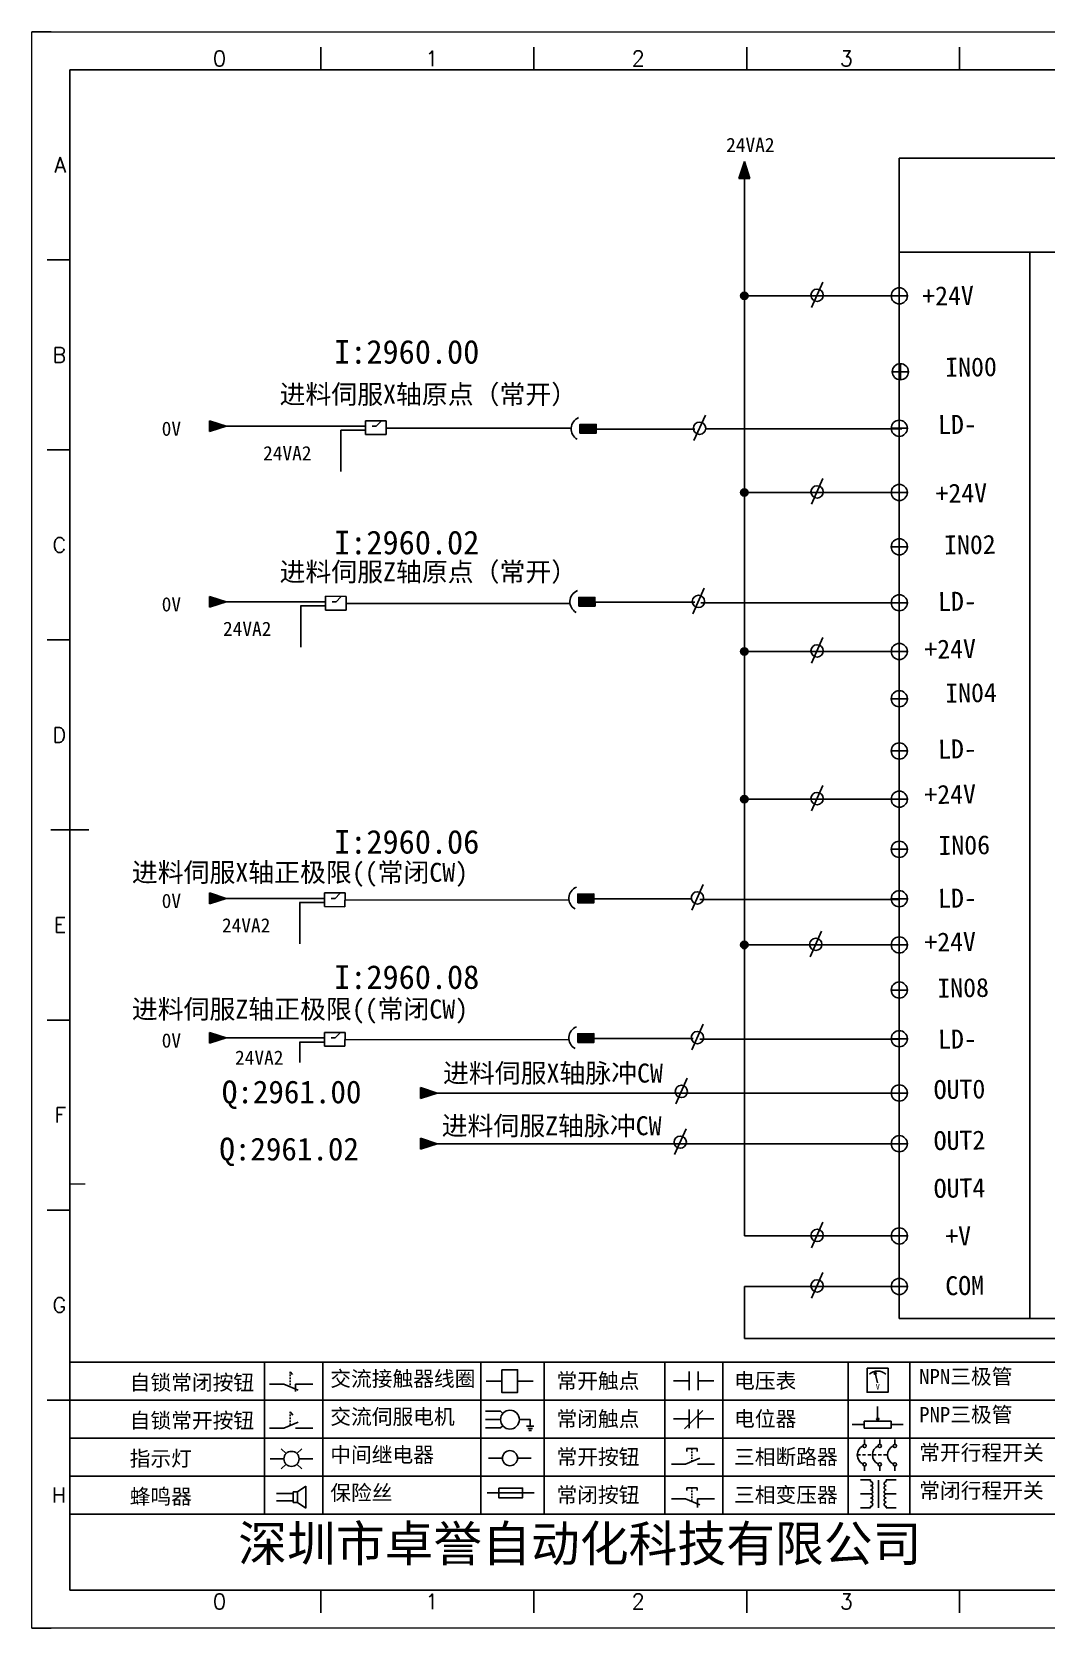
# Model space of a CAD drawing. Header units: millimetres. Extents: x -300 to 4128, y -106 to 2458.
# Drawn here: x 3455.7 to 3589.1, y 1904.7 to 2114.7 of the extents above; entities that cross this region are included whole.
import ezdxf
from ezdxf.enums import TextEntityAlignment as Align

# ---------------------------------------------------------------- set-up
doc = ezdxf.new("R2010")
doc.units = ezdxf.units.MM
doc.linetypes.add('ACAD_ISO02W100', pattern=[15, 12, -3])
doc.layers.add('AE_BOR', color=1, linetype='Continuous')
doc.layers.add('SYMS', color=7, linetype='Continuous')
doc.styles.add('1', font='', dxfattribs={"height": 3.5})
doc.styles.get("Standard").update_dxf_attribs({"font": ''})
doc.styles.add('WD', font='romans.shx', dxfattribs={"width": 0.8, "bigfont": 'gbcbig.shx'})
doc.styles.add('汉字', font='')
doc.styles.get('1').set_extended_font_data('FangSong_GB2312')
doc.styles.get('Standard').set_extended_font_data('SimSun')
doc.styles.get('汉字').set_extended_font_data('新宋体')

# ---------------------------------------------------------------- blocks, each defined once
blk = doc.blocks.new('*U4')
at = {"linetype": 'ByBlock'}
for p, q in [((-1909.23, -780.45), (-1909.23, -780.67)), ((-1909.23, -780.45), (-1908.92, -780.84)), ((-1909.23, -780.84), (-1909.23, -781.05)), ((-1911.92, -782.07), (-1910.06, -782.07)), ((-1910.06, -782.07), (-1908.18, -782.88)), ((-1909.23, -781.23), (-1909.23, -781.44)), ((-1909.23, -781.61), (-1909.23, -781.83)), ((-1909.23, -782), (-1909.23, -782.21)), ((-1909.23, -782.38), (-1909.23, -782.43)), ((-1908.52, -783.07), (-1908.52, -782.07)), ((-1906.25, -782.07), (-1908.52, -782.07))]:
    blk.add_line(p, q, dxfattribs=at)
blk = doc.blocks.new('*U6')
at = {"linetype": 'ByBlock'}
for p, q in [((-1908.88, -791.17), (-1909.23, -790.71)), ((-1909.23, -790.71), (-1909.23, -790.92)), ((-1909.23, -791.09), (-1909.23, -791.31)), ((-1909.23, -791.48), (-1909.23, -791.69)), ((-1911.92, -792.89), (-1910.06, -792.89)), ((-1910.06, -792.89), (-1908.18, -792.08)), ((-1909.23, -791.86), (-1909.23, -792.08)), ((-1909.23, -792.25), (-1909.23, -792.47)), ((-1906.25, -792.89), (-1908.52, -792.89))]:
    blk.add_line(p, q, dxfattribs=at)
blk = doc.blocks.new('蜂鸣器')
at = {"linetype": 'ByBlock'}
for p, q in [((-1907.17, -795.53), (-1908.25, -796.26)), ((-1907.17, -795.53), (-1907.17, -798.41)), ((-1908.8, -796.48), (-1911.01, -796.48)), ((-1908.8, -797.46), (-1911.01, -797.46)), ((-1908.25, -796.26), (-1908.8, -796.26)), ((-1908.8, -797.68), (-1908.8, -796.26)), ((-1908.25, -797.68), (-1908.8, -797.68)), ((-1908.25, -797.68), (-1908.25, -796.26)), ((-1907.17, -798.41), (-1908.25, -797.68))]:
    blk.add_line(p, q, dxfattribs=at)
blk = doc.blocks.new('指示灯')
at = {"linetype": 'ByBlock'}
for p, q in [((-1854.25, -776.92), (-1856.06, -776.92)), ((-1854.62, -775.59), (-1853.97, -776.23)), ((-1851.9, -775.59), (-1852.54, -776.23)), ((-1852.26, -776.92), (-1850.45, -776.92)), ((-1854.62, -778.25), (-1853.97, -777.61)), ((-1851.9, -778.25), (-1852.54, -777.61))]:
    blk.add_line(p, q, dxfattribs=at)
blk.add_circle((-1853.26, -776.92), 0.992, dxfattribs=at)
blk = doc.blocks.new('交流接触器线圈')
at = {"linetype": 'ByBlock'}
for p, q in [((-1880.82, -781.77), (-1882.87, -781.77)), ((-1878.72, -781.77), (-1876.67, -781.77))]:
    blk.add_line(p, q, dxfattribs=at)
blk.add_lwpolyline([(-1880.82, -780.28), (-1878.72, -780.28), (-1878.72, -783.26), (-1880.82, -783.26)], close=True, dxfattribs=at)
blk = doc.blocks.new('交流伺服电机')
at = {"linetype": 'ByBlock'}
for p, q in [((-1880.97, -785.75), (-1882.94, -785.75)), ((-1880.97, -786.85), (-1882.94, -786.85)), ((-1880.97, -785.75), (-1880.65, -786.03)), ((-1878.49, -786.85), (-1877.07, -786.85)), ((-1877.07, -786.85), (-1877.07, -787.72)), ((-1880.97, -787.94), (-1882.94, -787.94)), ((-1880.97, -787.94), (-1880.65, -787.67)), ((-1877.54, -787.72), (-1876.59, -787.72)), ((-1877.38, -788.01), (-1876.75, -788.01)), ((-1877.23, -788.29), (-1876.9, -788.29))]:
    blk.add_line(p, q, dxfattribs=at)
blk.add_circle((-1879.73, -786.85), 1.24, dxfattribs=at)
blk = doc.blocks.new('中间继电器')
at = {"linetype": 'ByBlock'}
for p, q in [((-1880.72, -791.92), (-1882.54, -791.92)), ((-1878.74, -791.92), (-1876.92, -791.92))]:
    blk.add_line(p, q, dxfattribs=at)
blk.add_circle((-1879.73, -791.92), 0.992, dxfattribs=at)
blk = doc.blocks.new('保险丝')
at = {"linetype": 'ByBlock'}
blk.add_line((-1882.72, -796.49), (-1876.55, -796.49), dxfattribs=at)
blk.add_lwpolyline([(-1881.2, -795.86), (-1878.06, -795.86), (-1878.06, -797.12), (-1881.2, -797.12)], close=True, dxfattribs=at)
blk = doc.blocks.new('常开按钮')
at = {"linetype": 'ByBlock'}
for p, q in [((-1910.06, -787.73), (-1908.18, -786.93)), ((-1909.9, -785.68), (-1908.56, -785.68)), ((-1909.9, -785.68), (-1909.9, -786.07)), ((-1909.23, -785.68), (-1909.23, -785.89)), ((-1909.23, -786.06), (-1909.23, -786.28)), ((-1909.23, -786.45), (-1909.23, -786.67)), ((-1909.23, -786.84), (-1909.23, -787.05)), ((-1909.23, -787.22), (-1909.23, -787.38)), ((-1908.56, -785.68), (-1908.56, -786.07)), ((-1911.92, -787.73), (-1910.06, -787.73)), ((-1906.25, -787.73), (-1908.52, -787.73))]:
    blk.add_line(p, q, dxfattribs=at)
blk = doc.blocks.new('常开触点')
at = {"linetype": 'ByBlock'}
for p, q in [((-1853.82, -782.99), (-1853.82, -780.56)), ((-1852.6, -782.99), (-1852.6, -780.56)), ((-1853.82, -781.77), (-1855.88, -781.77)), ((-1852.6, -781.77), (-1850.55, -781.77))]:
    blk.add_line(p, q, dxfattribs=at)
blk = doc.blocks.new('常闭触点')
at = {"linetype": 'ByBlock'}
for p, q in [((-1853.82, -786.77), (-1855.88, -786.77)), ((-1852.01, -785.66), (-1854.43, -788.1)), ((-1853.82, -787.99), (-1853.82, -785.56)), ((-1852.6, -787.99), (-1852.6, -785.56)), ((-1852.6, -786.77), (-1850.55, -786.77))]:
    blk.add_line(p, q, dxfattribs=at)
blk = doc.blocks.new('常闭按钮')
at = {"linetype": 'ByBlock'}
for p, q in [((-1854.11, -790.83), (-1852.77, -790.83)), ((-1854.11, -790.83), (-1854.11, -791.22)), ((-1853.44, -790.83), (-1853.44, -791.04)), ((-1853.44, -791.21), (-1853.44, -791.43)), ((-1853.44, -791.6), (-1853.44, -791.82)), ((-1852.77, -790.83), (-1852.77, -791.22)), ((-1856.13, -792.28), (-1854.28, -792.28)), ((-1854.28, -792.28), (-1852.4, -793.09)), ((-1853.44, -791.99), (-1853.44, -792.2)), ((-1853.44, -792.37), (-1853.44, -792.53)), ((-1850.47, -792.28), (-1852.73, -792.28)), ((-1852.73, -792.28), (-1852.73, -793.43))]:
    blk.add_line(p, q, dxfattribs=at)
blk = doc.blocks.new('电压表')
at = {"linetype": 'ByBlock'}
for p, q in [((-1814.84, -780.75), (-1814.91, -781.13)), ((-1814.6, -781.05), (-1814.91, -781.13)), ((-1814.84, -780.75), (-1814.46, -782.26)), ((-1814.84, -780.75), (-1814.6, -781.05))]:
    blk.add_line(p, q, dxfattribs=at)
blk.add_lwpolyline([(-1815.84, -780.34), (-1813.07, -780.34), (-1813.07, -783.49), (-1815.84, -783.49)], close=True, dxfattribs=at)
blk.add_arc((-1814.46, -782.26), 1.56, 46.8313, 133.1687, dxfattribs=at)
at = {"linetype": 'ByBlock', "insert": (-1814.7, -782.39), "char_height": 0.75, "width": 0.6768, "attachment_point": 1}
blk.add_mtext('V', dxfattribs=at)
blk = doc.blocks.new('电位器')
at = {"linetype": 'ByBlock'}
for p, q in [((-1814.45, -787.3), (-1814.45, -785.39)), ((-1814.45, -787.3), (-1814.62, -786.96)), ((-1814.62, -786.96), (-1814.27, -786.96)), ((-1814.45, -787.3), (-1814.27, -786.96)), ((-1816.21, -787.75), (-1817.79, -787.75)), ((-1812.68, -787.75), (-1811.1, -787.75))]:
    blk.add_line(p, q, dxfattribs=at)
blk.add_lwpolyline([(-1816.21, -787.3), (-1812.68, -787.3), (-1812.68, -788.2), (-1816.21, -788.2)], close=True, dxfattribs=at)
blk = doc.blocks.new('三相断路器')
at = {"linetype": 'ByBlock'}
for p, q in [((-1816.17, -790.33), (-1816.17, -789.7)), ((-1814.17, -790.33), (-1814.17, -789.7)), ((-1812.18, -790.33), (-1812.18, -789.7)), ((-1817.14, -791.74), (-1816.72, -791.74)), ((-1816.45, -791.74), (-1816.03, -791.74)), ((-1816.17, -793.19), (-1816.17, -793.83)), ((-1815.76, -791.74), (-1815.34, -791.74)), ((-1815.07, -791.74), (-1814.65, -791.74)), ((-1814.38, -791.74), (-1813.96, -791.74)), ((-1814.17, -793.19), (-1814.17, -793.83)), ((-1813.69, -791.74), (-1813.27, -791.74)), ((-1812.18, -793.19), (-1812.18, -793.83))]:
    blk.add_line(p, q, dxfattribs=at)
for centre in [(-1816.17, -790.55), (-1814.17, -790.55), (-1812.18, -790.55), (-1816.17, -792.98), (-1814.17, -792.98), (-1812.18, -792.98)]:
    blk.add_circle(centre, 0.219, dxfattribs=at)
for centre in [(-1815.81, -791.74), (-1813.82, -791.74), (-1811.83, -791.74)]:
    blk.add_arc(centre, 1.32, 115.5791, 244.4209, dxfattribs=at)
blk = doc.blocks.new('三相变压器')
at = {"linetype": 'ByBlock'}
for p, q in [((-1816.69, -795.03), (-1815.37, -795.03)), ((-1815.37, -795.03), (-1815.37, -795.24)), ((-1814.34, -798.7), (-1814.34, -795.04)), ((-1812, -795.03), (-1813.32, -795.03)), ((-1813.32, -795.03), (-1813.32, -795.24)), ((-1816.69, -796.87), (-1815.37, -796.87)), ((-1812, -796.87), (-1813.32, -796.87)), ((-1816.69, -798.71), (-1815.37, -798.71)), ((-1815.37, -798.71), (-1815.37, -798.5)), ((-1813.32, -798.71), (-1813.32, -798.5)), ((-1812, -798.71), (-1813.32, -798.71))]:
    blk.add_line(p, q, dxfattribs=at)
for centre, start, end in [((-1815.37, -795.51), 270, 90), ((-1815.37, -796.06), 270, 90), ((-1813.32, -795.51), 90, 270), ((-1813.32, -796.06), 90, 270), ((-1815.37, -796.6), 270, 90), ((-1815.37, -797.14), 270, 90), ((-1815.37, -797.68), 270, 90), ((-1815.37, -798.23), 270, 90), ((-1813.32, -796.6), 90, 270), ((-1813.32, -797.14), 90, 270), ((-1813.32, -797.68), 90, 270), ((-1813.32, -798.23), 90, 270)]:
    blk.add_arc(centre, 0.271, start, end, dxfattribs=at)
blk = doc.blocks.new('电控横A4')
at = {"color": 7}
for p, q in [((292, -5), (5, -5)), ((5, -5), (5, -205)), ((10.03, -205), (289.53, -205)), ((130.8, -205), (190.75, -205))]:
    blk.add_line(p, q, dxfattribs=at)
at = {"color": 7, "lineweight": 9, "ltscale": 0.1}
for p, q in [((5, -151.57), (7, -151.57)), ((101.34, -205), (130.8, -205)), ((129.44, -205), (129.44, -205)), ((129.44, -205), (129.44, -205)), ((129.44, -205), (129.44, -205)), ((129.44, -205), (129.44, -205))]:
    blk.add_line(p, q, dxfattribs=at)
at = {"color": 7, "linetype": 'ByBlock'}
for p, q in [((292, -175), (5, -175)), ((292, -180), (5, -180)), ((292, -185), (5, -185)), ((292, -190), (5, -190)), ((292, -195), (5, -195))]:
    blk.add_line(p, q, dxfattribs=at)
at = {"color": 7, "lineweight": -2}
for p, q in [((30.58, -175), (30.58, -195)), ((38.26, -175), (38.26, -195)), ((59.05, -175), (59.05, -195)), ((67.4, -175), (67.4, -195)), ((83.26, -175), (83.26, -195)), ((90.91, -175), (90.91, -195)), ((107.4, -175), (107.4, -195)), ((115.5, -175), (115.5, -195))]:
    blk.add_line(p, q, dxfattribs=at)
at = {"color": 7, "ltscale": 2}
blk.add_line((101.34, -205), (5, -205), dxfattribs=at)
at = {"layer": 'AE_BOR', "color": 7, "lineweight": 30}
for p, q in [((2.53, 0), (0, 0)), ((2.5, -105), (7.5, -105)), ((0, -210), (2.53, -210))]:
    blk.add_line(p, q, dxfattribs=at)
at = {"layer": 'AE_BOR', "color": 7, "lineweight": 15}
for p, q in [((0, 0), (297, 0)), ((0, -210), (0, 0)), ((297, -210), (0, -210))]:
    blk.add_line(p, q, dxfattribs=at)
at = {"layer": 'AE_BOR', "color": 7}
for p, q in [((38.03, -5), (38.03, -2)), ((66.03, -5), (66.03, -2)), ((94.03, -5), (94.03, -2)), ((122.03, -5), (122.03, -2)), ((5, -30), (2, -30)), ((5, -55), (2, -55)), ((5, -80), (2, -80)), ((5, -130), (2, -130)), ((5, -155), (2, -155)), ((5, -180), (2, -180)), ((38.03, -205), (38.03, -208)), ((66.03, -205), (66.03, -208)), ((94.03, -205), (94.03, -208)), ((122.03, -205), (122.03, -208))]:
    blk.add_line(p, q, dxfattribs=at)
at = {"color": 7, "linetype": 'ByBlock'}
for name, p in [('*U4', (1943.19, 604.18)), ('交流接触器线圈', (1942.62, 604.27)), ('常开触点', (1940.27, 604.3)), ('电压表', (1925.71, 604.52)), ('*U6', (1943.19, 609.18)), ('交流伺服电机', (1942.62, 604.27)), ('常闭触点', (1940.27, 604.3)), ('电位器', (1925.71, 604.52)), ('指示灯', (1887.41, 589.18)), ('中间继电器', (1942.62, 604.27)), ('常开按钮', (1996.06, 599.3)), ('三相断路器', (1925.71, 604.52)), ('三相变压器', (1925.71, 604.52)), ('蜂鸣器', (1943.19, 604.18)), ('保险丝', (1942.62, 604.27)), ('常闭按钮', (1940.27, 599.3))]:
    blk.add_blockref(name, p, dxfattribs=at)
at = {"color": 7, "char_height": 2, "attachment_point": 1, "style": '汉字'}
for s, insert in [('{\\fKaiTi_GB2312|b0|i0|c134|p49;自锁常闭按钮}', (12.86, -176.69)), ('{\\fKaiTi_GB2312|b0|i0|c134|p49;交流接触器线圈}', (39.25, -176.19)), ('{\\fKaiTi_GB2312|b0|i0|c134|p49;常开触点}', (69.01, -176.48)), ('{\\fKaiTi_GB2312|b0|i0|c134|p49;电压表}', (92.37, -176.47)), ('{\\fKaiTi_GB2312|b0|i0|c134|p49;NPN三极管}', (116.73, -175.91)), ('{\\fKaiTi_GB2312|b0|i0|c134|p49;自锁常开按钮}', (12.86, -181.69)), ('{\\fKaiTi_GB2312|b0|i0|c134|p49;交流伺服电机}', (39.25, -181.19)), ('{\\fKaiTi_GB2312|b0|i0|c134|p49;常闭触点}', (69.01, -181.48)), ('{\\fKaiTi_GB2312|b0|i0|c134|p49;电位器}', (92.37, -181.47)), ('{\\fKaiTi_GB2312|b0|i0|c134|p49;PNP三极管}', (116.73, -180.91)), ('{\\fKaiTi_GB2312|b0|i0|c134|p49;指示灯}', (12.86, -186.69)), ('{\\fKaiTi_GB2312|b0|i0|c134|p49;中间继电器}', (39.25, -186.19)), ('{\\fKaiTi_GB2312|b0|i0|c134|p49;常开按钮}', (69.01, -186.48)), ('{\\fKaiTi_GB2312|b0|i0|c134|p49;三相断路器}', (92.37, -186.47)), ('{\\fKaiTi_GB2312|b0|i0|c134|p49;常开行程开关}', (116.73, -185.91)), ('{\\fKaiTi_GB2312|b0|i0|c134|p49;保险丝}', (39.25, -191.19)), ('{\\fKaiTi_GB2312|b0|i0|c134|p49;常闭行程开关}', (116.73, -190.91)), ('{\\fKaiTi_GB2312|b0|i0|c134|p49;蜂鸣器}', (12.86, -191.69)), ('{\\fKaiTi_GB2312|b0|i0|c134|p49;常闭按钮}', (69.01, -191.48)), ('{\\fKaiTi_GB2312|b0|i0|c134|p49;三相变压器}', (92.37, -191.47))]:
    blk.add_mtext(s, dxfattribs=dict(at, insert=insert))
at = {"color": 7, "lineweight": -2, "insert": (27.14, -196.53), "char_height": 4.7064, "width": 96.1138, "attachment_point": 1}
blk.add_mtext('深圳市卓誉自动化科技有限公司', dxfattribs=at)
at = {"layer": 'AE_BOR', "color": 7, "style": 'WD'}
for s, p in [('0', (24.67, -4.5)), ('1', (52.6, -4.5)), ('2', (79.75, -4.5)), ('3', (107.15, -4.5)), ('0', (24.67, -207.5)), ('1', (52.6, -207.5)), ('2', (79.75, -207.5)), ('3', (107.15, -207.5))]:
    blk.add_text(s, height=2, dxfattribs=at).set_placement(p, align=Align.CENTER)
for s, p in [('A', (4.5, -17.5)), ('B', (4.5, -42.5)), ('C', (4.5, -67.5)), ('D', (4.5, -92.5)), ('E', (4.5, -117.5)), ('F', (4.5, -142.5)), ('G', (4.5, -167.5)), ('H', (4.5, -192.5))]:
    blk.add_text(s, height=2, dxfattribs=at).set_placement(p, align=Align.MIDDLE_RIGHT)
blk = doc.blocks.new('WDDOT')
blk.add_hatch(color=256).paths.add_polyline_path([(0.5, 0, 1), (-0.5, 0, 1)])
blk.add_circle((0, 0), 0.5)
blk = doc.blocks.new('接头')
blk.add_hatch(color=7).paths.add_polyline_path([(1.84, -1.21), (1.84, -4.61), (3.67, -4.61), (3.67, -1.21)])
at = {"color": 5}
blk.add_lwpolyline([(1.84, -1.21), (3.67, -1.21), (3.67, -4.61), (1.84, -4.61)], close=True, dxfattribs=at)
at = {"color": 7}
blk.add_arc((2.76, -1.9), 2.53, 22.0799, 150, dxfattribs=at)

msp = doc.modelspace()

# ---------------------------------------------------------------- hatches: boundary and pattern name
for points in [[(3548.706, 2095.407), (3549.414, 2097.615), (3550.121, 2095.407)], [(3549.904, 2079.956, 1), (3548.923, 2079.956, 1)], [(3479.031, 2063.514), (3481.239, 2062.807), (3479.031, 2062.099)], [(3549.904, 2054.081, 1), (3548.923, 2054.081, 1)], [(3479.031, 2040.413), (3481.239, 2039.705), (3479.031, 2038.998)], [(3549.904, 2033.166, 1), (3548.923, 2033.166, 1)], [(3549.904, 2013.729, 1), (3548.923, 2013.729, 1)], [(3479.031, 2001.394), (3481.239, 2000.686), (3479.031, 1999.979)], [(3549.904, 1994.557, 1), (3548.923, 1994.557, 1)], [(3479.031, 1983.026), (3481.239, 1982.319), (3479.031, 1981.611)], [(3506.805, 1975.781), (3509.013, 1975.074), (3506.805, 1974.366)], [(3506.805, 1969.112), (3509.013, 1968.404), (3506.805, 1967.697)]]:
    msp.add_hatch(color=7).paths.add_polyline_path(points)

# ---------------------------------------------------------------- linework, layer by layer
at = {"color": 7}
for p, q in [((3549.414, 2097.615), (3548.706, 2095.407)), ((3549.414, 2097.615), (3550.121, 2095.407)), ((3548.706, 2095.407), (3550.121, 2095.407)), ((3549.414, 2079.949), (3549.414, 2095.407)), ((3569.801, 2085.693), (3652.075, 2085.693)), ((3559.745, 2081.773), (3558.239, 2078.401)), ((3570.076, 2079.949), (3549.414, 2079.949)), ((3549.414, 2079.949), (3549.414, 2054.081)), ((3481.239, 2062.807), (3479.031, 2063.514)), ((3479.031, 2063.514), (3479.031, 2062.099)), ((3481.239, 2062.807), (3479.031, 2062.099)), ((3499.582, 2062.807), (3481.239, 2062.807)), ((3499.579, 2061.713), (3499.584, 2063.523)), ((3499.584, 2063.523), (3502.297, 2063.516)), ((3502.297, 2063.516), (3502.292, 2061.705)), ((3502.294, 2062.531), (3526.624, 2062.531)), ((3529.93, 2062.403), (3542.892, 2062.403)), ((3544.298, 2064.274), (3542.791, 2060.902)), ((3570.129, 2062.45), (3544.298, 2062.45)), ((3502.292, 2061.705), (3499.579, 2061.713)), ((3559.745, 2055.905), (3558.239, 2052.533)), ((3569.939, 2054.081), (3549.414, 2054.081)), ((3549.414, 2054.081), (3549.414, 1956.267)), ((3544.141, 2041.505), (3542.634, 2038.133)), ((3481.239, 2039.705), (3479.031, 2040.413)), ((3479.031, 2040.413), (3479.031, 2038.998)), ((3481.239, 2039.705), (3479.031, 2038.998)), ((3494.305, 2039.705), (3479.169, 2039.705)), ((3494.302, 2038.611), (3494.307, 2040.422)), ((3494.307, 2040.422), (3497.02, 2040.415)), ((3497.02, 2040.415), (3497.015, 2038.604)), ((3529.773, 2039.635), (3542.891, 2039.635)), ((3569.939, 2039.553), (3543.691, 2039.553)), ((3497.015, 2038.604), (3494.302, 2038.611)), ((3559.745, 2034.991), (3558.239, 2031.619)), ((3549.414, 2033.166), (3549.414, 2033.166)), ((3559.745, 2015.553), (3558.239, 2012.181)), ((3549.414, 2013.729), (3549.414, 2013.729)), ((3481.239, 2000.686), (3479.031, 2001.394)), ((3479.031, 2001.394), (3479.031, 1999.979)), ((3494.165, 1999.592), (3494.169, 2001.403)), ((3494.169, 2001.403), (3496.882, 2001.396)), ((3496.882, 2001.396), (3496.877, 1999.585)), ((3544.003, 2002.487), (3542.497, 1999.114)), ((3494.168, 2000.686), (3479.031, 2000.686)), ((3481.239, 2000.686), (3479.031, 1999.979)), ((3496.877, 1999.585), (3494.165, 1999.592)), ((3496.88, 2000.49), (3526.342, 2000.457)), ((3529.636, 2000.616), (3542.572, 2000.616)), ((3569.801, 2000.534), (3543.554, 2000.534)), ((3559.571, 1996.381), (3558.064, 1993.009)), ((3549.414, 1994.557), (3549.414, 1994.557)), ((3481.239, 1982.319), (3479.031, 1983.026)), ((3479.031, 1983.026), (3479.031, 1981.611)), ((3494.165, 1981.225), (3494.169, 1983.035)), ((3494.169, 1983.035), (3496.882, 1983.028)), ((3496.882, 1983.028), (3496.877, 1981.217)), ((3544.003, 1984.119), (3542.497, 1980.747)), ((3494.168, 1982.319), (3479.031, 1982.319)), ((3481.239, 1982.319), (3479.031, 1981.611)), ((3496.877, 1981.217), (3494.165, 1981.225)), ((3496.88, 1982.123), (3526.342, 1982.089)), ((3529.636, 1982.248), (3542.669, 1982.248)), ((3569.801, 1982.166), (3543.554, 1982.166)), ((3541.893, 1977.026), (3540.387, 1973.654)), ((3509.013, 1975.074), (3506.805, 1975.781)), ((3506.805, 1975.781), (3506.805, 1974.366)), ((3509.013, 1975.074), (3506.805, 1974.366)), ((3509.013, 1975.074), (3569.801, 1975.074)), ((3541.749, 1970.357), (3540.242, 1966.985)), ((3509.013, 1968.404), (3506.805, 1969.112)), ((3506.805, 1969.112), (3506.805, 1967.697)), ((3509.013, 1968.404), (3506.805, 1967.697)), ((3509.013, 1968.404), (3569.801, 1968.404)), ((3559.745, 1958.092), (3558.239, 1954.72)), ((3569.801, 1956.267), (3549.414, 1956.267)), ((3559.745, 1951.444), (3558.239, 1948.072)), ((3569.801, 1949.62), (3549.414, 1949.62)), ((3549.414, 1949.62), (3549.414, 1942.785))]:
    msp.add_line(p, q, dxfattribs=at)
at = {"color": 7, "lineweight": -3}
for p, q in [((3586.978, 2085.693), (3586.978, 1945.407)), ((3568.741, 2079.949), (3570.861, 2079.949)), ((3569.801, 2081.009), (3569.801, 2078.889)), ((3569.939, 2071.03), (3569.939, 2068.91)), ((3568.878, 2069.97), (3570.999, 2069.97)), ((3568.741, 2062.527), (3570.861, 2062.527)), ((3569.801, 2063.587), (3569.801, 2061.467)), ((3568.741, 2054.081), (3570.861, 2054.081)), ((3569.801, 2055.141), (3569.801, 2053.021)), ((3569.801, 2047.998), (3569.801, 2045.878)), ((3568.741, 2046.938), (3570.861, 2046.938)), ((3497.015, 2039.484), (3526.479, 2039.484)), ((3568.741, 2039.573), (3570.861, 2039.573)), ((3569.801, 2040.633), (3569.801, 2038.513)), ((3569.801, 2033.166), (3549.414, 2033.166)), ((3568.741, 2033.166), (3570.861, 2033.166)), ((3569.801, 2034.226), (3569.801, 2032.106)), ((3568.741, 2026.948), (3570.861, 2026.948)), ((3569.801, 2028.009), (3569.801, 2025.888)), ((3569.801, 2021.131), (3569.801, 2019.011)), ((3568.741, 2020.071), (3570.861, 2020.071)), ((3569.801, 2014.789), (3569.801, 2012.669)), ((3569.801, 2013.729), (3549.414, 2013.729)), ((3568.741, 2013.729), (3570.861, 2013.729)), ((3569.801, 2008.194), (3569.801, 2006.074)), ((3568.741, 2007.134), (3570.861, 2007.134)), ((3569.801, 2001.694), (3569.801, 1999.574)), ((3568.741, 2000.634), (3570.861, 2000.634)), ((3569.801, 1995.617), (3569.801, 1993.497)), ((3569.801, 1994.557), (3549.414, 1994.557)), ((3568.741, 1994.557), (3570.861, 1994.557)), ((3569.801, 1989.681), (3569.801, 1987.561)), ((3568.741, 1988.621), (3570.861, 1988.621)), ((3569.801, 1983.275), (3569.801, 1981.155)), ((3568.741, 1982.215), (3570.861, 1982.215)), ((3569.801, 1976.134), (3569.801, 1974.014)), ((3568.741, 1975.074), (3570.861, 1975.074)), ((3568.741, 1968.404), (3570.861, 1968.404)), ((3569.801, 1969.464), (3569.801, 1967.344)), ((3569.801, 1957.327), (3569.801, 1955.207)), ((3568.741, 1956.267), (3570.861, 1956.267)), ((3568.741, 1949.62), (3570.861, 1949.62)), ((3569.801, 1950.68), (3569.801, 1948.56)), ((3549.414, 1942.785), (3683.75, 1942.785))]:
    msp.add_line(p, q, dxfattribs=at)
at = {"color": 7, "linetype": 'ACAD_ISO02W100'}
for p, q in [((3499.581, 2062.262), (3496.322, 2062.271)), ((3496.344, 2062.271), (3496.33, 2056.84)), ((3500.462, 2062.804), (3500.986, 2062.803)), ((3500.986, 2062.803), (3501.605, 2063.442)), ((3494.304, 2039.161), (3491.045, 2039.17)), ((3491.067, 2039.17), (3491.053, 2033.738)), ((3495.185, 2039.703), (3495.709, 2039.702)), ((3495.709, 2039.702), (3496.328, 2040.341)), ((3495.571, 2000.683), (3496.19, 2001.322)), ((3494.166, 2000.142), (3490.907, 2000.151)), ((3490.929, 2000.151), (3490.915, 1994.719)), ((3495.047, 2000.684), (3495.571, 2000.683)), ((3495.571, 1982.315), (3496.19, 1982.954)), ((3494.166, 1981.774), (3490.907, 1981.783)), ((3490.929, 1981.783), (3490.922, 1979.067)), ((3495.047, 1982.316), (3495.571, 1982.315))]:
    msp.add_line(p, q, dxfattribs=at)
at = {"color": 7}
msp.add_lwpolyline([(3569.801, 2098.076), (3652.075, 2098.076), (3652.075, 1945.407), (3569.801, 1945.407)], close=True, dxfattribs=at)
for centre, radius in [((3549.414, 2079.956), 0.491), ((3558.978, 2080.025), 0.807), ((3543.531, 2062.526), 0.807), ((3549.414, 2054.081), 0.491), ((3558.978, 2054.157), 0.807), ((3543.374, 2039.757), 0.807), ((3549.414, 2033.166), 0.491), ((3558.978, 2033.242), 0.807), ((3549.414, 2013.729), 0.491), ((3558.978, 2013.805), 0.807), ((3543.236, 2000.738), 0.807), ((3549.414, 1994.557), 0.491), ((3558.804, 1994.633), 0.807), ((3543.236, 1982.37), 0.807), ((3541.126, 1975.278), 0.807), ((3540.982, 1968.608), 0.807), ((3558.978, 1956.343), 0.807), ((3558.978, 1949.696), 0.807)]:
    msp.add_circle(centre, radius, dxfattribs=at)
at = {"color": 7, "lineweight": -3}
for centre in [(3569.801, 2079.949), (3569.939, 2069.97), (3569.801, 2062.527), (3569.801, 2054.081), (3569.801, 2046.938), (3569.801, 2039.573), (3569.801, 2033.166), (3569.801, 2026.948), (3569.801, 2020.071), (3569.801, 2013.729), (3569.801, 2007.134), (3569.801, 2000.634), (3569.801, 1994.557), (3569.801, 1988.621), (3569.801, 1982.215), (3569.801, 1975.074), (3569.801, 1968.404), (3569.801, 1956.267), (3569.801, 1949.62)]:
    msp.add_circle(centre, 1.06, dxfattribs=at)

# ---------------------------------------------------------------- block references
msp.add_blockref('电控横A4', (3455.691, 2114.677))
at = {"layer": 'SYMS', "color": 7, "lineweight": -3, "xscale": 0.6239999999997963, "yscale": 0.6239999999997963, "zscale": 0.6239999999997963}
msp.add_blockref('WDDOT', (3549.414, 2079.956), dxfattribs=at)
msp.add_blockref('WDDOT', (3549.414, 2079.956), dxfattribs=at)
at = {"layer": 'SYMS', "color": 7, "xscale": 0.6298068275272699, "yscale": 0.6298068275272699, "zscale": 0.6298068275272699, "rotation": 90.3350429616351}
for p in [(3527.034, 2060.72), (3526.877, 2037.951), (3526.739, 1998.932), (3526.739, 1980.564)]:
    msp.add_blockref('接头', p, dxfattribs=at)

# ---------------------------------------------------------------- texts
at = {"color": 7, "attachment_point": 1}
for s, insert, char_height, width in [('24VA2', (3547.021, 2100.744), 1.872, 5.65965), ('I:2960.00', (3495.448, 2074.153), 3.12, 17.66636), ('进料伺服X轴原点（常开）', (3488.268, 2068.25), 2.496, 40.7915), ('0V', (3472.762, 2063.41), 1.872, 6.81779), ('24VA2', (3486.106, 2060.185), 1.872, 6.81779), ('I:2960.02', (3495.448, 2049.066), 3.12, 17.66636), ('{\\fSimSun|b0|i0|c134|p2;进料伺服Z轴原点（常开）}', (3488.268, 2044.891), 2.496, 59.53481), ('0V', (3472.762, 2040.309), 1.872, 6.81779), ('{\\fSimSun|b0|i0|c134|p2;24VA2}', (3480.829, 2037.083), 1.872, 6.81779), ('I:2960.06', (3495.448, 2009.687), 3.12, 17.66636), ('进料伺服X轴正极限{\\fSimSun|b0|i0|c0|p2;((\\fSimSun|b0|i0|c134|p2;常闭\\fSimSun|b0|i0|c0|p2;CW)}', (3468.837, 2005.355), 2.496, 53.29385), ('0V', (3472.762, 2001.29), 1.872, 6.81779), ('{\\fSimSun|b0|i0|c134|p2;24VA2}', (3480.691, 1998.065), 1.872, 6.81779), ('I:2960.08', (3495.448, 1991.893), 3.12, 17.66636), ('{进料伺服Z轴正极限((常闭CW)}', (3468.837, 1987.361), 2.496, 53.29385), ('0V', (3472.762, 1982.922), 1.872, 6.81779), ('{\\fSimSun|b0|i0|c134|p2;24VA2}', (3482.413, 1980.66), 1.872, 6.81779), ('进料伺服X轴脉冲CW', (3509.774, 1978.94), 2.496, 32.2208), ('Q:2961.00', (3480.677, 1976.72), 3, 17.66636), ('{\\fSimSun|b0|i0|c134|p2;进料伺服Z轴脉冲CW}', (3509.596, 1972.013), 2.496, 32.03805), ('Q:2961.02', (3480.346, 1969.203), 3, 17.66636)]:
    msp.add_mtext(s, dxfattribs=dict(at, insert=insert, char_height=char_height, width=width))
at = {"color": 7, "char_height": 2.496, "width": 5.83785, "attachment_point": 1, "rotation": 0.91211, "style": '1'}
for s, insert in [('+24V', (3572.795, 2081.166)), ('IN00', (3575.822, 2071.788)), ('+24V', (3574.543, 2055.197)), ('IN02', (3575.673, 2048.412)), ('+24V', (3573.071, 2034.691)), ('IN04', (3575.822, 2028.924)), ('+24V', (3573.071, 2015.573)), ('IN06', (3574.928, 2008.886)), ('+24V', (3573.071, 1996.158)), ('IN08', (3574.779, 1990.113)), ('OUT0', (3574.302, 1976.761)), ('OUT2', (3574.302, 1970.045)), ('OUT4', (3574.302, 1963.761)), ('+V', (3575.832, 1957.487)), ('COM', (3575.832, 1950.951))]:
    msp.add_mtext(s, dxfattribs=dict(at, insert=insert))
at = {"color": 7, "char_height": 2.5, "width": 5.83785, "attachment_point": 1, "rotation": 0.91211}
for insert in [(3574.876, 2064.253), (3574.876, 2040.978), (3574.876, 2021.558), (3574.876, 2001.928), (3574.876, 1983.388)]:
    msp.add_mtext('LD-', dxfattribs=dict(at, insert=insert))

doc.saveas('drawing.dxf')
